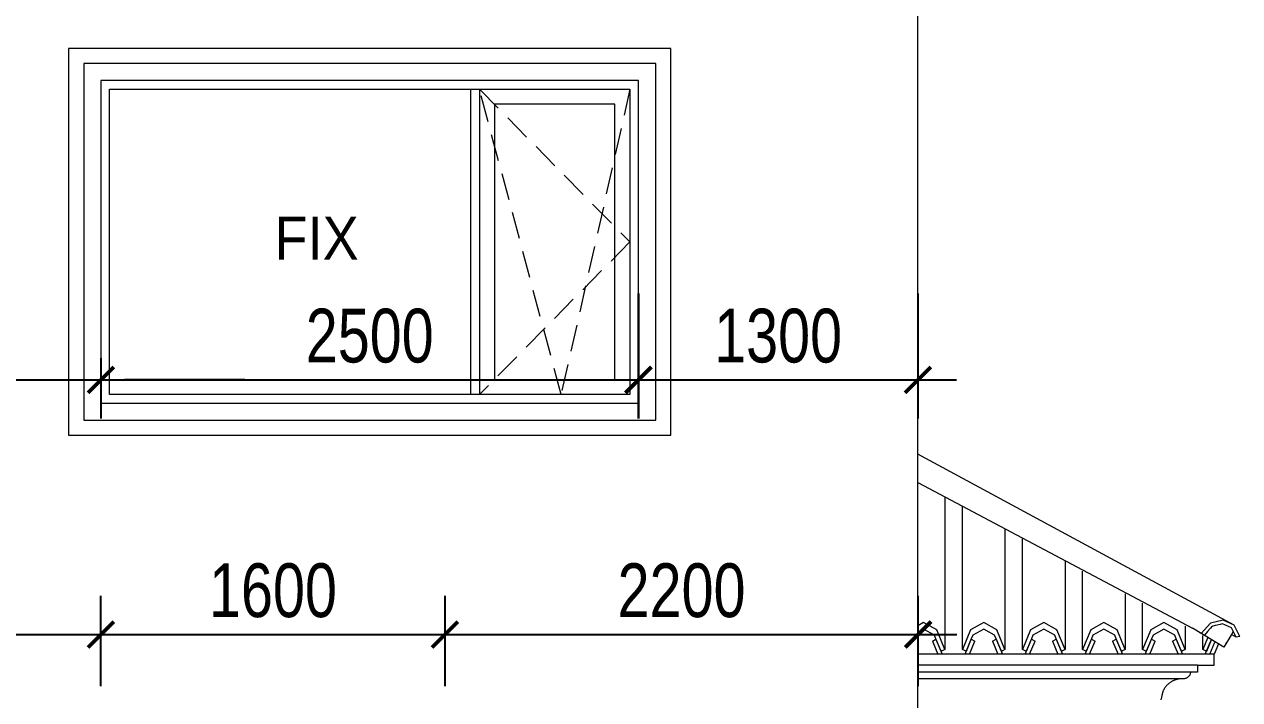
# Model space of a CAD drawing. Header units: millimetres. Extents: x -78046 to 260989, y -99288 to 158505.
# Drawn here: x 209718 to 215370, y 7387 to 10528 of the extents above; entities that cross this region are included whole.
import ezdxf
from ezdxf.xclip import XClip

# ---------------------------------------------------------------- set-up
doc = ezdxf.new("R2010")
doc.units = ezdxf.units.MM
doc.header["$LTSCALE"] = 100
doc.header["$XCLIPFRAME"] = 0
doc.header["$PDMODE"] = 98
doc.linetypes.add('HIDDEN', pattern=[0.375, 0.25, -0.125])
doc.layers.get('Defpoints').update_dxf_attribs({"lineweight": 13})
for name, color, linetype, lineweight in [('-DOOR', 137, 'Continuous', 9), ('-HATCH', 8, 'Continuous', 5), ('-HIDE', 3, 'HIDDEN', 13), ('-LINE1', 7, 'Continuous', 18), ('-TEXT', 7, 'Continuous', 15)]:
    doc.layers.add(name, color=color, linetype=linetype, lineweight=lineweight)
doc.styles.add('AVANH', font='VHAVAN_2.TTF', dxfattribs={"width": 0.8})
doc.styles.add('X-5M-DH-TUM1$0$AVANTH', font='arial.ttf', dxfattribs={"width": 0.9})
doc.dimstyles.new('C_100A3', dxfattribs={"dimscale": 100, "dimtxt": 2.5, "dimasz": 1.2, "dimexe": 1.8, "dimexo": 0, "dimgap": 0.75, "dimtad": 1, "dimdec": 0, "dimzin": 0, "dimdsep": 46, "dimtxsty": 'AVANH', "dimblk": 'ARCHTICK', "dimcen": 0, "dimdle": 1.8, "dimclrd": 256, "dimclre": 256, "dimclrt": 7, "dimadec": 0, "dimazin": 0, "dimtfac": 0.0001, "dimtdec": 0, "dimtix": 1, "dimtmove": 2, "dimatfit": 3, "dimldrblk": 'ARCHTICK', "dimfxl": 1.8, "dimtolj": 1, "dimtzin": 0, "dimarcsym": 0})

# ---------------------------------------------------------------- blocks, each defined once
blk = doc.blocks.new('_ARCHTICK')
at = {"const_width": 0.15}
blk.add_lwpolyline([(-0.5, -0.5), (0.5, 0.5)], dxfattribs=at)
blk = doc.blocks.new('*D128')
at = {"layer": 'Defpoints', "lineweight": -2, "transparency": 16777216}
for p, q in [((208374.3, 9275.6), (208374.3, 8694.1)), ((210074.5, 8975.6), (210074.5, 8694.1)), ((208194.3, 8874.1), (210254.5, 8874.1))]:
    blk.add_line(p, q, dxfattribs=at)
at = {"layer": 'Defpoints', "color": 0, "transparency": 16777216}
for p in [(208374.3, 9275.6), (210074.5, 8975.6), (210074.5, 8874.1)]:
    blk.add_point(p, dxfattribs=at)
at = {"layer": 'Defpoints', "lineweight": -2, "transparency": 16777216, "xscale": 120, "yscale": 120, "zscale": 120, "rotation": 180}
blk.add_blockref('_ARCHTICK', (208374.3, 8874.1), dxfattribs=at)
at = {"layer": 'Defpoints', "lineweight": -2, "transparency": 16777216, "xscale": 120, "yscale": 120, "zscale": 120}
blk.add_blockref('_ARCHTICK', (210074.5, 8874.1), dxfattribs=at)
at = {"layer": 'Defpoints', "color": 7, "transparency": 16777216, "insert": (209224.4, 9078.4), "char_height": 250, "attachment_point": 5, "style": 'AVANH'}
blk.add_mtext('\\A1;1700', dxfattribs=at)
blk = doc.blocks.new('*D129')
at = {"layer": 'Defpoints', "lineweight": -2, "transparency": 16777216}
for p, q in [((212574.7, 9275.6), (212574.7, 8694.1)), ((210074.5, 8975.6), (210074.5, 8694.1)), ((209894.5, 8874.1), (212754.7, 8874.1))]:
    blk.add_line(p, q, dxfattribs=at)
at = {"layer": 'Defpoints', "color": 0, "transparency": 16777216}
for p in [(212574.7, 9275.6), (210074.5, 8975.6), (212574.7, 8874.1)]:
    blk.add_point(p, dxfattribs=at)
at = {"layer": 'Defpoints', "lineweight": -2, "transparency": 16777216, "xscale": 120, "yscale": 120, "zscale": 120, "rotation": 180}
blk.add_blockref('_ARCHTICK', (210074.5, 8874.1), dxfattribs=at)
at = {"layer": 'Defpoints', "lineweight": -2, "transparency": 16777216, "xscale": 120, "yscale": 120, "zscale": 120}
blk.add_blockref('_ARCHTICK', (212574.7, 8874.1), dxfattribs=at)
at = {"layer": 'Defpoints', "color": 7, "transparency": 16777216, "insert": (211324.6, 9078.4), "char_height": 250, "attachment_point": 5, "style": 'AVANH'}
blk.add_mtext('\\A1;2500', dxfattribs=at)
blk = doc.blocks.new('*D130')
at = {"layer": 'Defpoints', "lineweight": -2, "transparency": 16777216}
for p, q in [((212573.7, 9275.6), (212573.7, 8694.1)), ((213873.8, 9275.6), (213873.8, 8694.1)), ((212393.7, 8874.1), (214053.8, 8874.1))]:
    blk.add_line(p, q, dxfattribs=at)
at = {"layer": 'Defpoints', "color": 0, "transparency": 16777216}
for p in [(212573.7, 9275.6), (213873.8, 9275.6), (213873.8, 8874.1)]:
    blk.add_point(p, dxfattribs=at)
at = {"layer": 'Defpoints', "lineweight": -2, "transparency": 16777216, "xscale": 120, "yscale": 120, "zscale": 120, "rotation": 180}
blk.add_blockref('_ARCHTICK', (212573.7, 8874.1), dxfattribs=at)
at = {"layer": 'Defpoints', "lineweight": -2, "transparency": 16777216, "xscale": 120, "yscale": 120, "zscale": 120}
blk.add_blockref('_ARCHTICK', (213873.8, 8874.1), dxfattribs=at)
at = {"layer": 'Defpoints', "color": 7, "transparency": 16777216, "insert": (213223.7, 9078.4), "char_height": 250, "attachment_point": 5, "style": 'AVANH'}
blk.add_mtext('\\A1;1300', dxfattribs=at)
blk = doc.blocks.new('*D166')
at = {"layer": 'Defpoints', "lineweight": -2, "transparency": 16777216}
for p, q in [((208374.3, 7449.5), (208374.3, 7869.9)), ((210074.5, 7449.5), (210074.5, 7869.9)), ((208194.3, 7689.9), (210254.5, 7689.9))]:
    blk.add_line(p, q, dxfattribs=at)
at = {"layer": 'Defpoints', "color": 0, "transparency": 16777216}
for p in [(210074.5, 7689.9), (208374.3, 7449.5), (210074.5, 7449.5)]:
    blk.add_point(p, dxfattribs=at)
at = {"layer": 'Defpoints', "lineweight": -2, "transparency": 16777216, "xscale": 120, "yscale": 120, "zscale": 120, "rotation": 180}
blk.add_blockref('_ARCHTICK', (208374.3, 7689.9), dxfattribs=at)
at = {"layer": 'Defpoints', "lineweight": -2, "transparency": 16777216, "xscale": 120, "yscale": 120, "zscale": 120}
blk.add_blockref('_ARCHTICK', (210074.5, 7689.9), dxfattribs=at)
at = {"layer": 'Defpoints', "color": 7, "transparency": 16777216, "insert": (209224.4, 7894.2), "char_height": 250, "attachment_point": 5, "style": 'AVANH'}
blk.add_mtext('\\A1;1700', dxfattribs=at)
blk = doc.blocks.new('*D167')
at = {"layer": 'Defpoints', "lineweight": -2, "transparency": 16777216}
for p, q in [((210074.5, 7449.5), (210074.5, 7869.9)), ((211674.7, 7449.5), (211674.7, 7869.9)), ((209894.5, 7689.9), (211854.7, 7689.9))]:
    blk.add_line(p, q, dxfattribs=at)
at = {"layer": 'Defpoints', "color": 0, "transparency": 16777216}
for p in [(211674.7, 7689.9), (210074.5, 7449.5), (211674.7, 7449.5)]:
    blk.add_point(p, dxfattribs=at)
at = {"layer": 'Defpoints', "lineweight": -2, "transparency": 16777216, "xscale": 120, "yscale": 120, "zscale": 120, "rotation": 180}
blk.add_blockref('_ARCHTICK', (210074.5, 7689.9), dxfattribs=at)
at = {"layer": 'Defpoints', "lineweight": -2, "transparency": 16777216, "xscale": 120, "yscale": 120, "zscale": 120}
blk.add_blockref('_ARCHTICK', (211674.7, 7689.9), dxfattribs=at)
at = {"layer": 'Defpoints', "color": 7, "transparency": 16777216, "insert": (210874.6, 7894.2), "char_height": 250, "attachment_point": 5, "style": 'AVANH'}
blk.add_mtext('\\A1;1600', dxfattribs=at)
blk = doc.blocks.new('*D168')
at = {"layer": 'Defpoints', "lineweight": -2, "transparency": 16777216}
for p, q in [((211674.7, 7449.5), (211674.7, 7869.9)), ((213874.7, 7449.5), (213874.7, 7869.9)), ((211494.7, 7689.9), (214054.7, 7689.9))]:
    blk.add_line(p, q, dxfattribs=at)
at = {"layer": 'Defpoints', "color": 0, "transparency": 16777216}
for p in [(213874.7, 7689.9), (211674.7, 7449.5), (213874.7, 7449.5)]:
    blk.add_point(p, dxfattribs=at)
at = {"layer": 'Defpoints', "lineweight": -2, "transparency": 16777216, "xscale": 120, "yscale": 120, "zscale": 120, "rotation": 180}
blk.add_blockref('_ARCHTICK', (211674.7, 7689.9), dxfattribs=at)
at = {"layer": 'Defpoints', "lineweight": -2, "transparency": 16777216, "xscale": 120, "yscale": 120, "zscale": 120}
blk.add_blockref('_ARCHTICK', (213874.7, 7689.9), dxfattribs=at)
at = {"layer": 'Defpoints', "color": 7, "transparency": 16777216, "insert": (212774.7, 7894.2), "char_height": 250, "attachment_point": 5, "style": 'AVANH'}
blk.add_mtext('\\A1;2200', dxfattribs=at)
blk = doc.blocks.new('erte')
for p, q in [((212114.9, -49738), (212114.9, -52249.4)), ((212313, -52249.4), (212313, -49738)), ((212394.3, -49738), (212394.3, -52249.4)), ((212592.4, -52249.4), (212592.4, -49738)), ((212673.7, -49738), (212673.7, -52249.4)), ((212871.8, -52249.4), (212871.8, -49738)), ((212953.1, -49738), (212953.1, -52249.4)), ((213151.2, -52249.4), (213151.2, -49738)), ((213232.5, -49738), (213232.5, -52249.4)), ((213430.6, -52249.4), (213430.6, -49738)), ((213511.9, -49738), (213511.9, -52249.4)), ((213710, -52249.4), (213710, -49738)), ((213791.3, -49738), (213791.3, -52249.4)), ((213989.4, -52249.4), (213989.4, -49738)), ((214070.7, -49738), (214070.7, -52249.4)), ((214268.8, -52249.4), (214268.8, -49738)), ((214350.1, -49738), (214350.1, -52249.4)), ((214548.2, -52249.4), (214548.2, -49738)), ((214629.5, -49738), (214629.5, -52249.4)), ((214827.6, -52249.4), (214827.6, -49738)), ((214908.9, -49738), (214908.9, -52249.4)), ((215107, -52249.4), (215107, -49738)), ((215188.3, -49738), (215188.3, -52249.4)), ((215386.4, -52249.4), (215386.4, -49738)), ((215467.7, -49738), (215467.7, -52249.4)), ((215665.8, -52249.4), (215665.8, -49738)), ((215747.1, -49738), (215747.1, -52249.4)), ((215945.2, -52249.4), (215945.2, -49738)), ((216026.5, -49738), (216026.5, -52249.4)), ((216224.6, -52249.4), (216224.6, -49738)), ((216305.9, -49738), (216305.9, -52249.4)), ((216504, -52249.4), (216504, -49738)), ((216585.3, -49738), (216585.3, -52249.4)), ((216783.4, -52249.4), (216783.4, -49738)), ((216864.7, -49738), (216864.7, -52249.4)), ((217062.8, -52249.4), (217062.8, -49738)), ((217144.1, -49738), (217144.1, -52249.4)), ((217342.2, -52249.4), (217342.2, -49738)), ((217423.5, -49738), (217423.5, -52249.4)), ((217621.6, -52249.4), (217621.6, -49738)), ((217702.9, -49738), (217702.9, -52249.4)), ((217901, -52249.4), (217901, -49738)), ((217982.3, -49738), (217982.3, -52249.4)), ((218180.4, -52249.4), (218180.4, -49738)), ((218261.7, -49738), (218261.7, -52249.4)), ((218459.8, -52249.4), (218459.8, -49738)), ((218541.1, -49738), (218541.1, -52249.4)), ((218739.2, -52249.4), (218739.2, -49738)), ((218820.5, -49738), (218820.5, -52249.4)), ((219018.6, -52249.4), (219018.6, -49738)), ((219099.9, -49738), (219099.9, -52249.4)), ((219298, -52249.4), (219298, -49738)), ((219379.3, -49738), (219379.3, -52249.4)), ((219577.4, -52249.4), (219577.4, -49738)), ((219658.7, -49738), (219658.7, -52249.4)), ((219856.8, -52249.4), (219856.8, -49738)), ((219938.1, -49738), (219938.1, -52249.4)), ((220136.2, -52249.4), (220136.2, -49738)), ((220217.5, -49738), (220217.5, -52249.4)), ((220415.6, -52249.4), (220415.6, -49738)), ((220496.9, -49738), (220496.9, -52249.4)), ((220695, -52249.4), (220695, -49738)), ((220776.3, -49738), (220776.3, -52249.4)), ((220974.4, -52249.4), (220974.4, -49738)), ((221055.7, -49738), (221055.7, -52249.4)), ((221253.8, -52249.4), (221253.8, -49738)), ((221335.1, -49738), (221335.1, -52249.4)), ((221533.2, -52249.4), (221533.2, -49738)), ((212114.9, -52249.4), (212152.7, -52159)), ((212152.7, -52159), (212167.5, -52150.7)), ((212163.2, -52184), (212213.9, -52155.3)), ((212226.6, -52131.6), (212167.5, -52150.7)), ((212213.9, -52155.3), (212264.7, -52184)), ((212226.6, -52131.6), (212275.1, -52159)), ((212275.1, -52159), (212313, -52249.4)), ((212394.3, -52249.4), (212432.1, -52159)), ((212432.1, -52159), (212446.9, -52150.7)), ((212442.6, -52184), (212493.3, -52155.3)), ((212493.3, -52155.3), (212544.1, -52184)), ((212506, -52131.6), (212554.5, -52159)), ((212554.5, -52159), (212592.4, -52249.4)), ((212673.7, -52249.4), (212711.5, -52159)), ((212711.5, -52159), (212772.7, -52124.5)), ((212722, -52184), (212772.7, -52155.3)), ((212772.7, -52124.5), (212833.9, -52159)), ((212772.7, -52155.3), (212823.5, -52184)), ((212833.9, -52159), (212871.8, -52249.4)), ((212953.1, -52249.4), (212990.9, -52159)), ((212990.9, -52159), (213052.1, -52124.5)), ((213001.4, -52184), (213052.1, -52155.3)), ((213052.1, -52124.5), (213113.3, -52159)), ((213052.1, -52155.3), (213102.9, -52184)), ((213113.3, -52159), (213151.2, -52249.4)), ((213232.5, -52249.4), (213270.3, -52159)), ((213270.3, -52159), (213331.5, -52124.5)), ((213280.8, -52184), (213331.5, -52155.3)), ((213331.5, -52124.5), (213392.7, -52159)), ((213331.5, -52155.3), (213382.3, -52184)), ((213392.7, -52159), (213430.6, -52249.4)), ((213511.9, -52249.4), (213549.7, -52159)), ((213549.7, -52159), (213610.9, -52124.5)), ((213560.2, -52184), (213610.9, -52155.3)), ((213610.9, -52124.5), (213672.1, -52159)), ((213610.9, -52155.3), (213661.7, -52184)), ((213672.1, -52159), (213710, -52249.4)), ((213791.3, -52249.4), (213829.1, -52159)), ((213829.1, -52159), (213890.3, -52124.5)), ((213839.6, -52184), (213890.3, -52155.3)), ((213890.3, -52124.5), (213951.5, -52159)), ((213890.3, -52155.3), (213941.1, -52184)), ((213951.5, -52159), (213989.4, -52249.4)), ((214070.7, -52249.4), (214108.5, -52159)), ((214108.5, -52159), (214169.7, -52124.5)), ((214119, -52184), (214169.7, -52155.3)), ((214169.7, -52124.5), (214230.9, -52159)), ((214169.7, -52155.3), (214220.5, -52184)), ((214230.9, -52159), (214268.8, -52249.4)), ((214350.1, -52249.4), (214387.9, -52159)), ((214387.9, -52159), (214449.1, -52124.5)), ((214398.4, -52184), (214449.1, -52155.3)), ((214449.1, -52124.5), (214510.3, -52159)), ((214449.1, -52155.3), (214499.9, -52184)), ((214510.3, -52159), (214548.2, -52249.4)), ((214629.5, -52249.4), (214667.3, -52159)), ((214667.3, -52159), (214728.5, -52124.5)), ((214677.8, -52184), (214728.5, -52155.3)), ((214728.5, -52124.5), (214789.7, -52159)), ((214728.5, -52155.3), (214779.3, -52184)), ((214789.7, -52159), (214827.6, -52249.4)), ((214908.9, -52249.4), (214946.7, -52159)), ((214946.7, -52159), (215007.9, -52124.5)), ((214957.2, -52184), (215007.9, -52155.3)), ((215007.9, -52124.5), (215069.1, -52159)), ((215007.9, -52155.3), (215058.7, -52184)), ((215069.1, -52159), (215107, -52249.4)), ((215188.3, -52249.4), (215226.1, -52159)), ((215226.1, -52159), (215287.3, -52124.5)), ((215236.6, -52184), (215287.3, -52155.3)), ((215287.3, -52124.5), (215348.5, -52159)), ((215287.3, -52155.3), (215338.1, -52184)), ((215348.5, -52159), (215386.4, -52249.4)), ((215467.7, -52249.4), (215505.5, -52159)), ((215505.5, -52159), (215566.7, -52124.5)), ((215516, -52184), (215566.7, -52155.3)), ((215566.7, -52124.5), (215627.9, -52159)), ((215566.7, -52155.3), (215617.5, -52184)), ((215627.9, -52159), (215665.8, -52249.4)), ((215747.1, -52249.4), (215784.9, -52159)), ((215784.9, -52159), (215846.1, -52124.5)), ((215795.4, -52184), (215846.1, -52155.3)), ((215846.1, -52124.5), (215907.3, -52159)), ((215846.1, -52155.3), (215896.9, -52184)), ((215907.3, -52159), (215945.2, -52249.4)), ((216026.5, -52249.4), (216064.3, -52159)), ((216064.3, -52159), (216125.5, -52124.5)), ((216074.8, -52184), (216125.5, -52155.3)), ((216125.5, -52124.5), (216186.7, -52159)), ((216125.5, -52155.3), (216176.3, -52184)), ((216186.7, -52159), (216224.6, -52249.4)), ((216305.9, -52249.4), (216343.7, -52159)), ((216343.7, -52159), (216404.9, -52124.5)), ((216354.2, -52184), (216404.9, -52155.3)), ((216404.9, -52124.5), (216466.1, -52159)), ((216404.9, -52155.3), (216455.7, -52184)), ((216466.1, -52159), (216504, -52249.4)), ((216585.3, -52249.4), (216623.1, -52159)), ((216623.1, -52159), (216684.3, -52124.5)), ((216633.6, -52184), (216684.3, -52155.3)), ((216684.3, -52124.5), (216745.5, -52159)), ((216684.3, -52155.3), (216735.1, -52184)), ((216745.5, -52159), (216783.4, -52249.4)), ((216864.7, -52249.4), (216902.5, -52159)), ((216902.5, -52159), (216963.7, -52124.5)), ((216913, -52184), (216963.7, -52155.3)), ((216963.7, -52124.5), (217024.9, -52159)), ((216963.7, -52155.3), (217014.5, -52184)), ((217024.9, -52159), (217062.8, -52249.4)), ((217144.1, -52249.4), (217181.9, -52159)), ((217181.9, -52159), (217243.1, -52124.5)), ((217192.4, -52184), (217243.1, -52155.3)), ((217243.1, -52124.5), (217304.3, -52159)), ((217243.1, -52155.3), (217293.9, -52184)), ((217304.3, -52159), (217342.2, -52249.4)), ((217423.5, -52249.4), (217461.3, -52159)), ((217461.3, -52159), (217522.5, -52124.5)), ((217471.8, -52184), (217522.5, -52155.3)), ((217522.5, -52124.5), (217583.7, -52159)), ((217522.5, -52155.3), (217573.3, -52184)), ((217583.7, -52159), (217621.6, -52249.4)), ((217702.9, -52249.4), (217740.7, -52159)), ((217740.7, -52159), (217801.9, -52124.5)), ((217751.2, -52184), (217801.9, -52155.3)), ((217801.9, -52124.5), (217863.1, -52159)), ((217801.9, -52155.3), (217852.7, -52184)), ((217863.1, -52159), (217901, -52249.4)), ((217982.3, -52249.4), (218020.1, -52159)), ((218020.1, -52159), (218081.3, -52124.5)), ((218030.6, -52184), (218081.3, -52155.3)), ((218081.3, -52124.5), (218142.5, -52159)), ((218081.3, -52155.3), (218132.1, -52184)), ((218142.5, -52159), (218180.4, -52249.4)), ((218261.7, -52249.4), (218299.5, -52159)), ((218299.5, -52159), (218360.7, -52124.5)), ((218310, -52184), (218360.7, -52155.3)), ((218360.7, -52124.5), (218421.9, -52159)), ((218360.7, -52155.3), (218411.5, -52184)), ((218421.9, -52159), (218459.8, -52249.4)), ((218541.1, -52249.4), (218578.9, -52159)), ((218578.9, -52159), (218640.1, -52124.5)), ((218589.4, -52184), (218640.1, -52155.3)), ((218640.1, -52124.5), (218701.3, -52159)), ((218640.1, -52155.3), (218690.9, -52184)), ((218701.3, -52159), (218739.2, -52249.4)), ((218820.5, -52249.4), (218858.3, -52159)), ((218858.3, -52159), (218919.5, -52124.5)), ((218868.8, -52184), (218919.5, -52155.3)), ((218919.5, -52124.5), (218980.7, -52159)), ((218919.5, -52155.3), (218970.3, -52184)), ((218980.7, -52159), (219018.6, -52249.4)), ((219099.9, -52249.4), (219137.7, -52159)), ((219137.7, -52159), (219198.9, -52124.5)), ((219148.2, -52184), (219198.9, -52155.3)), ((219198.9, -52124.5), (219260.1, -52159)), ((219198.9, -52155.3), (219249.7, -52184)), ((219260.1, -52159), (219298, -52249.4)), ((219379.3, -52249.4), (219417.1, -52159)), ((219417.1, -52159), (219478.3, -52124.5)), ((219427.6, -52184), (219478.3, -52155.3)), ((219478.3, -52124.5), (219539.5, -52159)), ((219478.3, -52155.3), (219529.1, -52184)), ((219539.5, -52159), (219577.4, -52249.4)), ((219658.7, -52249.4), (219696.5, -52159)), ((219696.5, -52159), (219757.7, -52124.5)), ((219707, -52184), (219757.7, -52155.3)), ((219757.7, -52124.5), (219818.9, -52159)), ((219757.7, -52155.3), (219808.5, -52184)), ((219818.9, -52159), (219856.8, -52249.4)), ((219938.1, -52249.4), (219975.9, -52159)), ((219975.9, -52159), (220037.1, -52124.5)), ((219986.4, -52184), (220037.1, -52155.3)), ((220037.1, -52124.5), (220098.3, -52159)), ((220037.1, -52155.3), (220087.9, -52184)), ((220098.3, -52159), (220136.2, -52249.4)), ((220217.5, -52249.4), (220255.3, -52159)), ((220255.3, -52159), (220316.5, -52124.5)), ((220265.8, -52184), (220316.5, -52155.3)), ((220316.5, -52124.5), (220377.7, -52159)), ((220316.5, -52155.3), (220367.3, -52184)), ((220377.7, -52159), (220415.6, -52249.4)), ((220496.9, -52249.4), (220534.7, -52159)), ((220534.7, -52159), (220595.9, -52124.5)), ((220545.2, -52184), (220595.9, -52155.3)), ((220595.9, -52124.5), (220657.1, -52159)), ((220595.9, -52155.3), (220646.7, -52184)), ((220657.1, -52159), (220695, -52249.4)), ((220776.3, -52249.4), (220814.1, -52159)), ((220814.1, -52159), (220875.3, -52124.5)), ((220824.6, -52184), (220875.3, -52155.3)), ((220875.3, -52124.5), (220936.5, -52159)), ((220875.3, -52155.3), (220926.1, -52184)), ((220936.5, -52159), (220974.4, -52249.4)), ((221055.7, -52249.4), (221093.5, -52159)), ((221093.5, -52159), (221154.7, -52124.5)), ((221104, -52184), (221154.7, -52155.3)), ((221154.7, -52124.5), (221215.9, -52159)), ((221154.7, -52155.3), (221205.5, -52184)), ((221215.9, -52159), (221253.8, -52249.4)), ((221335.1, -52249.4), (221372.9, -52159)), ((221372.9, -52159), (221434.1, -52124.5)), ((221383.4, -52184), (221434.1, -52155.3)), ((221434.1, -52124.5), (221495.3, -52159)), ((221434.1, -52155.3), (221484.9, -52184)), ((221495.3, -52159), (221533.2, -52249.4)), ((212156.4, -52201.7), (212127.1, -52271.6)), ((212131.8, -52258.9), (212156.4, -52200.2)), ((212173.3, -52211.2), (212148, -52271.6)), ((212156.4, -52200.2), (212163.2, -52184)), ((212156.4, -52201.7), (212156.4, -52200.2)), ((212173.3, -52211.2), (212156.4, -52201.7)), ((212271.5, -52201.7), (212254.6, -52211.2)), ((212279.9, -52271.6), (212254.6, -52211.2)), ((212264.7, -52184), (212271.5, -52200.2)), ((212271.5, -52200.2), (212271.5, -52201.7)), ((212271.5, -52200.2), (212296.1, -52258.9)), ((212300.8, -52271.6), (212271.5, -52201.7)), ((212435.8, -52201.7), (212406.5, -52271.6)), ((212411.2, -52258.9), (212435.8, -52200.2)), ((212452.7, -52211.2), (212427.4, -52271.6)), ((212435.8, -52200.2), (212442.6, -52184)), ((212435.8, -52201.7), (212435.8, -52200.2)), ((212452.7, -52211.2), (212435.8, -52201.7)), ((212550.9, -52201.7), (212534, -52211.2)), ((212559.3, -52271.6), (212534, -52211.2)), ((212544.1, -52184), (212550.9, -52200.2)), ((212550.9, -52200.2), (212550.9, -52201.7)), ((212550.9, -52200.2), (212575.5, -52258.9)), ((212580.2, -52271.6), (212550.9, -52201.7)), ((212715.2, -52201.7), (212685.9, -52271.6)), ((212690.6, -52258.9), (212715.2, -52200.2)), ((212732.1, -52211.2), (212706.8, -52271.6)), ((212715.2, -52200.2), (212722, -52184)), ((212715.2, -52201.7), (212715.2, -52200.2)), ((212732.1, -52211.2), (212715.2, -52201.7)), ((212830.3, -52201.7), (212813.4, -52211.2)), ((212838.7, -52271.6), (212813.4, -52211.2)), ((212823.5, -52184), (212830.3, -52200.2)), ((212830.3, -52200.2), (212830.3, -52201.7)), ((212830.3, -52200.2), (212854.9, -52258.9)), ((212859.6, -52271.6), (212830.3, -52201.7)), ((212994.6, -52201.7), (212965.3, -52271.6)), ((212970, -52258.9), (212994.6, -52200.2)), ((213011.5, -52211.2), (212986.2, -52271.6)), ((212994.6, -52200.2), (213001.4, -52184)), ((212994.6, -52201.7), (212994.6, -52200.2)), ((213011.5, -52211.2), (212994.6, -52201.7)), ((213109.7, -52201.7), (213092.8, -52211.2)), ((213118.1, -52271.6), (213092.8, -52211.2)), ((213102.9, -52184), (213109.7, -52200.2)), ((213109.7, -52200.2), (213109.7, -52201.7)), ((213109.7, -52200.2), (213134.3, -52258.9)), ((213139, -52271.6), (213109.7, -52201.7)), ((213274, -52201.7), (213244.7, -52271.6)), ((213249.4, -52258.9), (213274, -52200.2)), ((213290.9, -52211.2), (213265.6, -52271.6)), ((213274, -52200.2), (213280.8, -52184)), ((213274, -52201.7), (213274, -52200.2)), ((213290.9, -52211.2), (213274, -52201.7)), ((213389.1, -52201.7), (213372.2, -52211.2)), ((213397.5, -52271.6), (213372.2, -52211.2)), ((213382.3, -52184), (213389.1, -52200.2)), ((213389.1, -52200.2), (213389.1, -52201.7)), ((213389.1, -52200.2), (213413.7, -52258.9)), ((213418.4, -52271.6), (213389.1, -52201.7)), ((213553.4, -52201.7), (213524.1, -52271.6)), ((213528.8, -52258.9), (213553.4, -52200.2)), ((213570.3, -52211.2), (213545, -52271.6)), ((213553.4, -52200.2), (213560.2, -52184)), ((213553.4, -52201.7), (213553.4, -52200.2)), ((213570.3, -52211.2), (213553.4, -52201.7)), ((213668.5, -52201.7), (213651.6, -52211.2)), ((213676.9, -52271.6), (213651.6, -52211.2)), ((213661.7, -52184), (213668.5, -52200.2)), ((213668.5, -52200.2), (213668.5, -52201.7)), ((213668.5, -52200.2), (213693.1, -52258.9)), ((213697.8, -52271.6), (213668.5, -52201.7)), ((213832.8, -52201.7), (213803.5, -52271.6)), ((213808.2, -52258.9), (213832.8, -52200.2)), ((213849.7, -52211.2), (213824.4, -52271.6)), ((213832.8, -52200.2), (213839.6, -52184)), ((213832.8, -52201.7), (213832.8, -52200.2)), ((213849.7, -52211.2), (213832.8, -52201.7)), ((213947.9, -52201.7), (213931, -52211.2)), ((213956.3, -52271.6), (213931, -52211.2)), ((213941.1, -52184), (213947.9, -52200.2)), ((213947.9, -52200.2), (213947.9, -52201.7)), ((213947.9, -52200.2), (213972.5, -52258.9)), ((213977.2, -52271.6), (213947.9, -52201.7)), ((214112.2, -52201.7), (214082.9, -52271.6)), ((214087.6, -52258.9), (214112.2, -52200.2)), ((214129.1, -52211.2), (214103.8, -52271.6)), ((214112.2, -52200.2), (214119, -52184)), ((214112.2, -52201.7), (214112.2, -52200.2)), ((214129.1, -52211.2), (214112.2, -52201.7)), ((214227.3, -52201.7), (214210.4, -52211.2)), ((214235.7, -52271.6), (214210.4, -52211.2)), ((214220.5, -52184), (214227.3, -52200.2)), ((214227.3, -52200.2), (214227.3, -52201.7)), ((214227.3, -52200.2), (214251.9, -52258.9)), ((214256.6, -52271.6), (214227.3, -52201.7)), ((214391.6, -52201.7), (214362.3, -52271.6)), ((214367, -52258.9), (214391.6, -52200.2)), ((214408.5, -52211.2), (214383.2, -52271.6)), ((214391.6, -52200.2), (214398.4, -52184)), ((214391.6, -52201.7), (214391.6, -52200.2)), ((214408.5, -52211.2), (214391.6, -52201.7)), ((214506.7, -52201.7), (214489.8, -52211.2)), ((214515.1, -52271.6), (214489.8, -52211.2)), ((214499.9, -52184), (214506.7, -52200.2)), ((214506.7, -52200.2), (214506.7, -52201.7)), ((214506.7, -52200.2), (214531.3, -52258.9)), ((214536, -52271.6), (214506.7, -52201.7)), ((214671, -52201.7), (214641.7, -52271.6)), ((214646.4, -52258.9), (214671, -52200.2)), ((214687.9, -52211.2), (214662.6, -52271.6)), ((214671, -52200.2), (214677.8, -52184)), ((214671, -52201.7), (214671, -52200.2)), ((214687.9, -52211.2), (214671, -52201.7)), ((214786.1, -52201.7), (214769.2, -52211.2)), ((214794.5, -52271.6), (214769.2, -52211.2)), ((214779.3, -52184), (214786.1, -52200.2)), ((214786.1, -52200.2), (214786.1, -52201.7)), ((214786.1, -52200.2), (214810.7, -52258.9)), ((214815.4, -52271.6), (214786.1, -52201.7)), ((214950.4, -52201.7), (214921.1, -52271.6)), ((214925.8, -52258.9), (214950.4, -52200.2)), ((214967.3, -52211.2), (214942, -52271.6)), ((214950.4, -52200.2), (214957.2, -52184)), ((214950.4, -52201.7), (214950.4, -52200.2)), ((214967.3, -52211.2), (214950.4, -52201.7)), ((215065.5, -52201.7), (215048.6, -52211.2)), ((215073.9, -52271.6), (215048.6, -52211.2)), ((215058.7, -52184), (215065.5, -52200.2)), ((215065.5, -52200.2), (215065.5, -52201.7)), ((215065.5, -52200.2), (215090.1, -52258.9)), ((215094.8, -52271.6), (215065.5, -52201.7)), ((215229.8, -52201.7), (215200.5, -52271.6)), ((215205.2, -52258.9), (215229.8, -52200.2)), ((215246.7, -52211.2), (215221.4, -52271.6)), ((215229.8, -52200.2), (215236.6, -52184)), ((215229.8, -52201.7), (215229.8, -52200.2)), ((215246.7, -52211.2), (215229.8, -52201.7)), ((215344.9, -52201.7), (215328, -52211.2)), ((215353.3, -52271.6), (215328, -52211.2)), ((215338.1, -52184), (215344.9, -52200.2)), ((215344.9, -52200.2), (215344.9, -52201.7)), ((215344.9, -52200.2), (215369.5, -52258.9)), ((215374.2, -52271.6), (215344.9, -52201.7)), ((215509.2, -52201.7), (215479.9, -52271.6)), ((215484.6, -52258.9), (215509.2, -52200.2)), ((215526.1, -52211.2), (215500.8, -52271.6)), ((215509.2, -52200.2), (215516, -52184)), ((215509.2, -52201.7), (215509.2, -52200.2)), ((215526.1, -52211.2), (215509.2, -52201.7)), ((215624.3, -52201.7), (215607.4, -52211.2)), ((215632.7, -52271.6), (215607.4, -52211.2)), ((215617.5, -52184), (215624.3, -52200.2)), ((215624.3, -52200.2), (215624.3, -52201.7)), ((215624.3, -52200.2), (215648.9, -52258.9)), ((215653.6, -52271.6), (215624.3, -52201.7)), ((215788.6, -52201.7), (215759.3, -52271.6)), ((215764, -52258.9), (215788.6, -52200.2)), ((215805.5, -52211.2), (215780.2, -52271.6)), ((215788.6, -52200.2), (215795.4, -52184)), ((215788.6, -52201.7), (215788.6, -52200.2)), ((215805.5, -52211.2), (215788.6, -52201.7)), ((215903.7, -52201.7), (215886.8, -52211.2)), ((215912.1, -52271.6), (215886.8, -52211.2)), ((215896.9, -52184), (215903.7, -52200.2)), ((215903.7, -52200.2), (215903.7, -52201.7)), ((215903.7, -52200.2), (215928.3, -52258.9)), ((215933, -52271.6), (215903.7, -52201.7)), ((216068, -52201.7), (216038.7, -52271.6)), ((216043.4, -52258.9), (216068, -52200.2)), ((216084.9, -52211.2), (216059.6, -52271.6)), ((216068, -52200.2), (216074.8, -52184)), ((216068, -52201.7), (216068, -52200.2)), ((216084.9, -52211.2), (216068, -52201.7)), ((216183.1, -52201.7), (216166.2, -52211.2)), ((216191.5, -52271.6), (216166.2, -52211.2)), ((216176.3, -52184), (216183.1, -52200.2)), ((216183.1, -52200.2), (216183.1, -52201.7)), ((216183.1, -52200.2), (216207.7, -52258.9)), ((216212.4, -52271.6), (216183.1, -52201.7)), ((216347.4, -52201.7), (216318.1, -52271.6)), ((216322.8, -52258.9), (216347.4, -52200.2)), ((216364.3, -52211.2), (216339, -52271.6)), ((216347.4, -52200.2), (216354.2, -52184)), ((216347.4, -52201.7), (216347.4, -52200.2)), ((216364.3, -52211.2), (216347.4, -52201.7)), ((216462.5, -52201.7), (216445.6, -52211.2)), ((216470.9, -52271.6), (216445.6, -52211.2)), ((216455.7, -52184), (216462.5, -52200.2)), ((216462.5, -52200.2), (216462.5, -52201.7)), ((216462.5, -52200.2), (216487.1, -52258.9)), ((216491.8, -52271.6), (216462.5, -52201.7)), ((216626.8, -52201.7), (216597.5, -52271.6)), ((216602.2, -52258.9), (216626.8, -52200.2)), ((216643.7, -52211.2), (216618.4, -52271.6)), ((216626.8, -52200.2), (216633.6, -52184)), ((216626.8, -52201.7), (216626.8, -52200.2)), ((216643.7, -52211.2), (216626.8, -52201.7)), ((216741.9, -52201.7), (216725, -52211.2)), ((216750.3, -52271.6), (216725, -52211.2)), ((216735.1, -52184), (216741.9, -52200.2)), ((216741.9, -52200.2), (216741.9, -52201.7)), ((216741.9, -52200.2), (216766.5, -52258.9)), ((216771.2, -52271.6), (216741.9, -52201.7)), ((216906.2, -52201.7), (216876.9, -52271.6)), ((216881.6, -52258.9), (216906.2, -52200.2)), ((216923.1, -52211.2), (216897.8, -52271.6)), ((216906.2, -52200.2), (216913, -52184)), ((216906.2, -52201.7), (216906.2, -52200.2)), ((216923.1, -52211.2), (216906.2, -52201.7)), ((217021.3, -52201.7), (217004.4, -52211.2)), ((217029.7, -52271.6), (217004.4, -52211.2)), ((217014.5, -52184), (217021.3, -52200.2)), ((217021.3, -52200.2), (217021.3, -52201.7)), ((217021.3, -52200.2), (217045.9, -52258.9)), ((217050.6, -52271.6), (217021.3, -52201.7)), ((217185.6, -52201.7), (217156.3, -52271.6)), ((217161, -52258.9), (217185.6, -52200.2)), ((217202.5, -52211.2), (217177.2, -52271.6)), ((217185.6, -52200.2), (217192.4, -52184)), ((217185.6, -52201.7), (217185.6, -52200.2)), ((217202.5, -52211.2), (217185.6, -52201.7)), ((217300.7, -52201.7), (217283.8, -52211.2)), ((217309.1, -52271.6), (217283.8, -52211.2)), ((217293.9, -52184), (217300.7, -52200.2)), ((217300.7, -52200.2), (217300.7, -52201.7)), ((217300.7, -52200.2), (217325.3, -52258.9)), ((217330, -52271.6), (217300.7, -52201.7)), ((217465, -52201.7), (217435.7, -52271.6)), ((217440.4, -52258.9), (217465, -52200.2)), ((217481.9, -52211.2), (217456.6, -52271.6)), ((217465, -52200.2), (217471.8, -52184)), ((217465, -52201.7), (217465, -52200.2)), ((217481.9, -52211.2), (217465, -52201.7)), ((217580.1, -52201.7), (217563.2, -52211.2)), ((217588.5, -52271.6), (217563.2, -52211.2)), ((217573.3, -52184), (217580.1, -52200.2)), ((217580.1, -52200.2), (217580.1, -52201.7)), ((217580.1, -52200.2), (217604.7, -52258.9)), ((217609.4, -52271.6), (217580.1, -52201.7)), ((217744.4, -52201.7), (217715.1, -52271.6)), ((217719.8, -52258.9), (217744.4, -52200.2)), ((217761.3, -52211.2), (217736, -52271.6)), ((217744.4, -52200.2), (217751.2, -52184)), ((217744.4, -52201.7), (217744.4, -52200.2)), ((217761.3, -52211.2), (217744.4, -52201.7)), ((217859.5, -52201.7), (217842.6, -52211.2)), ((217867.9, -52271.6), (217842.6, -52211.2)), ((217852.7, -52184), (217859.5, -52200.2)), ((217859.5, -52200.2), (217859.5, -52201.7)), ((217859.5, -52200.2), (217884.1, -52258.9)), ((217888.8, -52271.6), (217859.5, -52201.7)), ((218023.8, -52201.7), (217994.5, -52271.6)), ((217999.2, -52258.9), (218023.8, -52200.2)), ((218040.7, -52211.2), (218015.4, -52271.6)), ((218023.8, -52200.2), (218030.6, -52184)), ((218023.8, -52201.7), (218023.8, -52200.2)), ((218040.7, -52211.2), (218023.8, -52201.7)), ((218138.9, -52201.7), (218122, -52211.2)), ((218147.3, -52271.6), (218122, -52211.2)), ((218132.1, -52184), (218138.9, -52200.2)), ((218138.9, -52200.2), (218138.9, -52201.7)), ((218138.9, -52200.2), (218163.5, -52258.9)), ((218168.2, -52271.6), (218138.9, -52201.7)), ((218303.2, -52201.7), (218273.9, -52271.6)), ((218278.6, -52258.9), (218303.2, -52200.2)), ((218320.1, -52211.2), (218294.8, -52271.6)), ((218303.2, -52200.2), (218310, -52184)), ((218303.2, -52201.7), (218303.2, -52200.2)), ((218320.1, -52211.2), (218303.2, -52201.7)), ((218418.3, -52201.7), (218401.4, -52211.2)), ((218426.7, -52271.6), (218401.4, -52211.2)), ((218411.5, -52184), (218418.3, -52200.2)), ((218418.3, -52200.2), (218418.3, -52201.7)), ((218418.3, -52200.2), (218442.9, -52258.9)), ((218447.6, -52271.6), (218418.3, -52201.7)), ((218582.6, -52201.7), (218553.3, -52271.6)), ((218558, -52258.9), (218582.6, -52200.2)), ((218599.5, -52211.2), (218574.2, -52271.6)), ((218582.6, -52200.2), (218589.4, -52184)), ((218582.6, -52201.7), (218582.6, -52200.2)), ((218599.5, -52211.2), (218582.6, -52201.7)), ((218697.7, -52201.7), (218680.8, -52211.2)), ((218706.1, -52271.6), (218680.8, -52211.2)), ((218690.9, -52184), (218697.7, -52200.2)), ((218697.7, -52200.2), (218697.7, -52201.7)), ((218697.7, -52200.2), (218722.3, -52258.9)), ((218727, -52271.6), (218697.7, -52201.7)), ((218862, -52201.7), (218832.7, -52271.6)), ((218837.4, -52258.9), (218862, -52200.2)), ((218878.9, -52211.2), (218853.6, -52271.6)), ((218862, -52200.2), (218868.8, -52184)), ((218862, -52201.7), (218862, -52200.2)), ((218878.9, -52211.2), (218862, -52201.7)), ((218977.1, -52201.7), (218960.2, -52211.2)), ((218985.5, -52271.6), (218960.2, -52211.2)), ((218970.3, -52184), (218977.1, -52200.2)), ((218977.1, -52200.2), (218977.1, -52201.7)), ((218977.1, -52200.2), (219001.7, -52258.9)), ((219006.4, -52271.6), (218977.1, -52201.7)), ((219141.4, -52201.7), (219112.1, -52271.6)), ((219116.8, -52258.9), (219141.4, -52200.2)), ((219158.3, -52211.2), (219133, -52271.6)), ((219141.4, -52200.2), (219148.2, -52184)), ((219141.4, -52201.7), (219141.4, -52200.2)), ((219158.3, -52211.2), (219141.4, -52201.7)), ((219256.5, -52201.7), (219239.6, -52211.2)), ((219264.9, -52271.6), (219239.6, -52211.2)), ((219249.7, -52184), (219256.5, -52200.2)), ((219256.5, -52200.2), (219256.5, -52201.7)), ((219256.5, -52200.2), (219281.1, -52258.9)), ((219285.8, -52271.6), (219256.5, -52201.7)), ((219420.8, -52201.7), (219391.5, -52271.6)), ((219396.2, -52258.9), (219420.8, -52200.2)), ((219437.7, -52211.2), (219412.4, -52271.6)), ((219420.8, -52200.2), (219427.6, -52184)), ((219420.8, -52201.7), (219420.8, -52200.2)), ((219437.7, -52211.2), (219420.8, -52201.7)), ((219535.9, -52201.7), (219519, -52211.2)), ((219544.3, -52271.6), (219519, -52211.2)), ((219529.1, -52184), (219535.9, -52200.2)), ((219535.9, -52200.2), (219535.9, -52201.7)), ((219535.9, -52200.2), (219560.5, -52258.9)), ((219565.2, -52271.6), (219535.9, -52201.7)), ((219700.2, -52201.7), (219670.9, -52271.6)), ((219675.6, -52258.9), (219700.2, -52200.2)), ((219717.1, -52211.2), (219691.8, -52271.6)), ((219700.2, -52200.2), (219707, -52184)), ((219700.2, -52201.7), (219700.2, -52200.2)), ((219717.1, -52211.2), (219700.2, -52201.7)), ((219815.3, -52201.7), (219798.4, -52211.2)), ((219823.7, -52271.6), (219798.4, -52211.2)), ((219808.5, -52184), (219815.3, -52200.2)), ((219815.3, -52200.2), (219815.3, -52201.7)), ((219815.3, -52200.2), (219839.9, -52258.9)), ((219844.6, -52271.6), (219815.3, -52201.7)), ((219979.6, -52201.7), (219950.3, -52271.6)), ((219955, -52258.9), (219979.6, -52200.2)), ((219996.5, -52211.2), (219971.2, -52271.6)), ((219979.6, -52200.2), (219986.4, -52184)), ((219979.6, -52201.7), (219979.6, -52200.2)), ((219996.5, -52211.2), (219979.6, -52201.7)), ((220094.7, -52201.7), (220077.8, -52211.2)), ((220103.1, -52271.6), (220077.8, -52211.2)), ((220087.9, -52184), (220094.7, -52200.2)), ((220094.7, -52200.2), (220094.7, -52201.7)), ((220094.7, -52200.2), (220119.3, -52258.9)), ((220124, -52271.6), (220094.7, -52201.7)), ((220259, -52201.7), (220229.7, -52271.6)), ((220234.4, -52258.9), (220259, -52200.2)), ((220275.9, -52211.2), (220250.6, -52271.6)), ((220259, -52200.2), (220265.8, -52184)), ((220259, -52201.7), (220259, -52200.2)), ((220275.9, -52211.2), (220259, -52201.7)), ((220374.1, -52201.7), (220357.2, -52211.2)), ((220382.5, -52271.6), (220357.2, -52211.2)), ((220367.3, -52184), (220374.1, -52200.2)), ((220374.1, -52200.2), (220374.1, -52201.7)), ((220374.1, -52200.2), (220398.7, -52258.9)), ((220403.4, -52271.6), (220374.1, -52201.7)), ((220538.4, -52201.7), (220509.1, -52271.6)), ((220513.8, -52258.9), (220538.4, -52200.2)), ((220555.3, -52211.2), (220530, -52271.6)), ((220538.4, -52200.2), (220545.2, -52184)), ((220538.4, -52201.7), (220538.4, -52200.2)), ((220555.3, -52211.2), (220538.4, -52201.7)), ((220653.5, -52201.7), (220636.6, -52211.2)), ((220661.9, -52271.6), (220636.6, -52211.2)), ((220646.7, -52184), (220653.5, -52200.2)), ((220653.5, -52200.2), (220653.5, -52201.7)), ((220653.5, -52200.2), (220678.1, -52258.9)), ((220682.8, -52271.6), (220653.5, -52201.7)), ((220817.8, -52201.7), (220788.5, -52271.6)), ((220793.2, -52258.9), (220817.8, -52200.2)), ((220834.7, -52211.2), (220809.4, -52271.6)), ((220817.8, -52200.2), (220824.6, -52184)), ((220817.8, -52201.7), (220817.8, -52200.2)), ((220834.7, -52211.2), (220817.8, -52201.7)), ((220932.9, -52201.7), (220916, -52211.2)), ((220941.3, -52271.6), (220916, -52211.2)), ((220926.1, -52184), (220932.9, -52200.2)), ((220932.9, -52200.2), (220932.9, -52201.7)), ((220932.9, -52200.2), (220957.5, -52258.9)), ((220962.2, -52271.6), (220932.9, -52201.7)), ((221097.2, -52201.7), (221067.9, -52271.6)), ((221072.6, -52258.9), (221097.2, -52200.2)), ((221114.1, -52211.2), (221088.8, -52271.6)), ((221097.2, -52200.2), (221104, -52184)), ((221097.2, -52201.7), (221097.2, -52200.2)), ((221114.1, -52211.2), (221097.2, -52201.7)), ((221212.3, -52201.7), (221195.4, -52211.2)), ((221220.7, -52271.6), (221195.4, -52211.2)), ((221205.5, -52184), (221212.3, -52200.2)), ((221212.3, -52200.2), (221212.3, -52201.7)), ((221212.3, -52200.2), (221236.9, -52258.9)), ((221241.6, -52271.6), (221212.3, -52201.7)), ((221376.6, -52201.7), (221347.3, -52271.6)), ((221352, -52258.9), (221376.6, -52200.2)), ((221393.5, -52211.2), (221368.2, -52271.6)), ((221376.6, -52200.2), (221383.4, -52184)), ((221376.6, -52201.7), (221376.6, -52200.2)), ((221393.5, -52211.2), (221376.6, -52201.7)), ((221491.7, -52201.7), (221474.8, -52211.2)), ((221500.1, -52271.6), (221474.8, -52211.2)), ((221484.9, -52184), (221491.7, -52200.2)), ((221491.7, -52200.2), (221491.7, -52201.7)), ((221491.7, -52200.2), (221516.3, -52258.9)), ((221521, -52271.6), (221491.7, -52201.7)), ((212114.9, -52249.4), (212127.1, -52256.3)), ((212127.1, -52256.3), (212131.8, -52258.9)), ((212296.1, -52258.9), (212300.7, -52256.3)), ((212300.7, -52256.3), (212313, -52249.4)), ((212394.3, -52249.4), (212406.5, -52256.3)), ((212406.5, -52256.3), (212411.2, -52258.9)), ((212575.5, -52258.9), (212580.1, -52256.3)), ((212580.1, -52256.3), (212592.4, -52249.4)), ((212673.7, -52249.4), (212685.9, -52256.3)), ((212685.9, -52256.3), (212690.6, -52258.9)), ((212854.9, -52258.9), (212859.5, -52256.3)), ((212859.5, -52256.3), (212871.8, -52249.4)), ((212953.1, -52249.4), (212965.3, -52256.3)), ((212965.3, -52256.3), (212970, -52258.9)), ((213134.3, -52258.9), (213138.9, -52256.3)), ((213138.9, -52256.3), (213151.2, -52249.4)), ((213232.5, -52249.4), (213244.7, -52256.3)), ((213244.7, -52256.3), (213249.4, -52258.9)), ((213413.7, -52258.9), (213418.3, -52256.3)), ((213418.3, -52256.3), (213430.6, -52249.4)), ((213511.9, -52249.4), (213524.1, -52256.3)), ((213524.1, -52256.3), (213528.8, -52258.9)), ((213693.1, -52258.9), (213697.7, -52256.3)), ((213697.7, -52256.3), (213710, -52249.4)), ((213791.3, -52249.4), (213803.5, -52256.3)), ((213803.5, -52256.3), (213808.2, -52258.9)), ((213972.5, -52258.9), (213977.1, -52256.3)), ((213977.1, -52256.3), (213989.4, -52249.4)), ((214070.7, -52249.4), (214082.9, -52256.3)), ((214082.9, -52256.3), (214087.6, -52258.9)), ((214251.9, -52258.9), (214256.5, -52256.3)), ((214256.5, -52256.3), (214268.8, -52249.4)), ((214350.1, -52249.4), (214362.3, -52256.3)), ((214362.3, -52256.3), (214367, -52258.9)), ((214531.3, -52258.9), (214535.9, -52256.3)), ((214535.9, -52256.3), (214548.2, -52249.4)), ((214629.5, -52249.4), (214641.7, -52256.3)), ((214641.7, -52256.3), (214646.4, -52258.9)), ((214810.7, -52258.9), (214815.3, -52256.3)), ((214815.3, -52256.3), (214827.6, -52249.4)), ((214908.9, -52249.4), (214921.1, -52256.3)), ((214921.1, -52256.3), (214925.8, -52258.9)), ((215090.1, -52258.9), (215094.7, -52256.3)), ((215094.7, -52256.3), (215107, -52249.4)), ((215188.3, -52249.4), (215200.5, -52256.3)), ((215200.5, -52256.3), (215205.2, -52258.9)), ((215369.5, -52258.9), (215374.1, -52256.3)), ((215374.1, -52256.3), (215386.4, -52249.4)), ((215467.7, -52249.4), (215479.9, -52256.3)), ((215479.9, -52256.3), (215484.6, -52258.9)), ((215648.9, -52258.9), (215653.5, -52256.3)), ((215653.5, -52256.3), (215665.8, -52249.4)), ((215747.1, -52249.4), (215759.3, -52256.3)), ((215759.3, -52256.3), (215764, -52258.9)), ((215928.3, -52258.9), (215932.9, -52256.3)), ((215932.9, -52256.3), (215945.2, -52249.4)), ((216026.5, -52249.4), (216038.7, -52256.3)), ((216038.7, -52256.3), (216043.4, -52258.9)), ((216207.7, -52258.9), (216212.3, -52256.3)), ((216212.3, -52256.3), (216224.6, -52249.4)), ((216305.9, -52249.4), (216318.1, -52256.3)), ((216318.1, -52256.3), (216322.8, -52258.9)), ((216487.1, -52258.9), (216491.7, -52256.3)), ((216491.7, -52256.3), (216504, -52249.4)), ((216585.3, -52249.4), (216597.5, -52256.3)), ((216597.5, -52256.3), (216602.2, -52258.9)), ((216766.5, -52258.9), (216771.1, -52256.3)), ((216771.1, -52256.3), (216783.4, -52249.4)), ((216864.7, -52249.4), (216876.9, -52256.3)), ((216876.9, -52256.3), (216881.6, -52258.9)), ((217045.9, -52258.9), (217050.5, -52256.3)), ((217050.5, -52256.3), (217062.8, -52249.4)), ((217144.1, -52249.4), (217156.3, -52256.3)), ((217156.3, -52256.3), (217161, -52258.9)), ((217325.3, -52258.9), (217329.9, -52256.3)), ((217329.9, -52256.3), (217342.2, -52249.4)), ((217423.5, -52249.4), (217435.7, -52256.3)), ((217435.7, -52256.3), (217440.4, -52258.9)), ((217604.7, -52258.9), (217609.3, -52256.3)), ((217609.3, -52256.3), (217621.6, -52249.4)), ((217702.9, -52249.4), (217715.1, -52256.3)), ((217715.1, -52256.3), (217719.8, -52258.9)), ((217884.1, -52258.9), (217888.7, -52256.3)), ((217888.7, -52256.3), (217901, -52249.4)), ((217982.3, -52249.4), (217994.5, -52256.3)), ((217994.5, -52256.3), (217999.2, -52258.9)), ((218163.5, -52258.9), (218168.1, -52256.3)), ((218168.1, -52256.3), (218180.4, -52249.4)), ((218261.7, -52249.4), (218273.9, -52256.3)), ((218273.9, -52256.3), (218278.6, -52258.9)), ((218442.9, -52258.9), (218447.5, -52256.3)), ((218447.5, -52256.3), (218459.8, -52249.4)), ((218541.1, -52249.4), (218553.3, -52256.3)), ((218553.3, -52256.3), (218558, -52258.9)), ((218722.3, -52258.9), (218726.9, -52256.3)), ((218726.9, -52256.3), (218739.2, -52249.4)), ((218820.5, -52249.4), (218832.7, -52256.3)), ((218832.7, -52256.3), (218837.4, -52258.9)), ((219001.7, -52258.9), (219006.3, -52256.3)), ((219006.3, -52256.3), (219018.6, -52249.4)), ((219099.9, -52249.4), (219112.1, -52256.3)), ((219112.1, -52256.3), (219116.8, -52258.9)), ((219281.1, -52258.9), (219285.7, -52256.3)), ((219285.7, -52256.3), (219298, -52249.4)), ((219379.3, -52249.4), (219391.5, -52256.3)), ((219391.5, -52256.3), (219396.2, -52258.9)), ((219560.5, -52258.9), (219565.1, -52256.3)), ((219565.1, -52256.3), (219577.4, -52249.4)), ((219658.7, -52249.4), (219670.9, -52256.3)), ((219670.9, -52256.3), (219675.6, -52258.9)), ((219839.9, -52258.9), (219844.5, -52256.3)), ((219844.5, -52256.3), (219856.8, -52249.4)), ((219938.1, -52249.4), (219950.3, -52256.3)), ((219950.3, -52256.3), (219955, -52258.9)), ((220119.3, -52258.9), (220123.9, -52256.3)), ((220123.9, -52256.3), (220136.2, -52249.4)), ((220217.5, -52249.4), (220229.7, -52256.3)), ((220229.7, -52256.3), (220234.4, -52258.9)), ((220398.7, -52258.9), (220403.3, -52256.3)), ((220403.3, -52256.3), (220415.6, -52249.4)), ((220496.9, -52249.4), (220509.1, -52256.3)), ((220509.1, -52256.3), (220513.8, -52258.9)), ((220678.1, -52258.9), (220682.7, -52256.3)), ((220682.7, -52256.3), (220695, -52249.4)), ((220776.3, -52249.4), (220788.5, -52256.3)), ((220788.5, -52256.3), (220793.2, -52258.9)), ((220957.5, -52258.9), (220962.1, -52256.3)), ((220962.1, -52256.3), (220974.4, -52249.4)), ((221055.7, -52249.4), (221067.9, -52256.3)), ((221067.9, -52256.3), (221072.6, -52258.9)), ((221236.9, -52258.9), (221241.5, -52256.3)), ((221241.5, -52256.3), (221253.8, -52249.4)), ((221335.1, -52249.4), (221347.3, -52256.3)), ((221347.3, -52256.3), (221352, -52258.9)), ((221516.3, -52258.9), (221520.9, -52256.3)), ((221520.9, -52256.3), (221533.2, -52249.4))]:
    blk.add_line(p, q)

msp = doc.modelspace()

# ---------------------------------------------------------------- linework, layer by layer
at = {"layer": '-DOOR', "lineweight": 9}
for p, q in [((211794.6, 8806.6), (211794.6, 10226)), ((211834.6, 10226), (211834.6, 8806.6)), ((211904.6, 10156), (211904.6, 8876.6)), ((212464.7, 10156), (211904.6, 10156)), ((212464.7, 8876.6), (212464.7, 10156)), ((210744.6, 8876.6), (210184.5, 8876.6)), ((210814.6, 8806.6), (210114.5, 8806.6)), ((210814.6, 8806.6), (210814.6, 8806)), ((210814.6, 8806.6), (210814.6, 8806))]:
    msp.add_line(p, q, dxfattribs=at)
msp.add_lwpolyline([(210114.5, 10226), (212534.7, 10226), (212534.7, 8806.6), (210114.5, 8806.6)], close=True, dxfattribs=at)
at = {"layer": '-HATCH'}
for p, q in [((213873.8, 8396.7), (215150.6, 7719.1)), ((215295.9, 7631), (215150.6, 7719.1)), ((215191.7, 7694.2), (215184.5, 7698.5)), ((215331.7, 7690.6), (215295.9, 7631)), ((215307.7, 7650.6), (215307.3, 7650.8)), ((215174.3, 7546.9), (213873.8, 7546.9)), ((215141.1, 7515.4), (213873.8, 7515.4)), ((214875.1, 7483.9), (213873.8, 7483.9)), ((215091.2, 7483.9), (214875.1, 7483.9))]:
    msp.add_line(p, q, dxfattribs=at)
msp.add_lwpolyline([(212654.7, 10346), (209994.5, 10346), (209994.5, 8686.6), (212654.7, 8686.6)], close=True, dxfattribs=at)
at = {"layer": '-HIDE', "ltscale": 5}
for points in [[(212534.7, 10226.6), (212214.7, 8806.6), (211834.6, 10226.6)], [(211834.6, 10226), (212534.7, 9516), (211834.6, 8806)]]:
    msp.add_lwpolyline(points, dxfattribs=at)
at = {"layer": '-LINE1', "color": 0, "lineweight": 20}
for p, q in [((213873.8, 4666.7), (213873.8, 11166.7)), ((215344.5, 7734.1), (213873.8, 8529.3)), ((215292.6, 7757.3), (215234.2, 7742.1)), ((215344.5, 7734.1), (215292.6, 7757.3)), ((215234.2, 7742.1), (215191.7, 7694.2)), ((215206, 7687.7), (215191.7, 7694.2)), ((215219.9, 7703.4), (215206, 7687.7)), ((215233, 7718.1), (215219.9, 7703.4)), ((215234.9, 7720.2), (215233, 7718.1)), ((215241.3, 7727.5), (215234.9, 7720.2)), ((215256, 7731.3), (215241.3, 7727.5)), ((215256.2, 7731.4), (215256, 7731.7)), ((215266, 7733.9), (215256.2, 7731.4)), ((215279.3, 7737.4), (215266, 7733.9)), ((215289.7, 7740.1), (215279.3, 7737.4)), ((215318.6, 7727.2), (215289.7, 7740.1)), ((215332.8, 7720.8), (215318.6, 7727.2)), ((215340.1, 7704.5), (215331.7, 7690.6)), ((215354.1, 7677), (215331.7, 7690.6)), ((215354.1, 7677), (215332.8, 7720.8)), ((215370.2, 7681.2), (215344.5, 7734.1)), ((215271, 7646.1), (215250.8, 7598.9)), ((215265.4, 7633.2), (215265.4, 7633.2)), ((215370.2, 7681.2), (215354.1, 7677)), ((215247.4, 7598.9), (213873.8, 7598.9)), ((215250.8, 7598.8), (213873.8, 7598.8)), ((215250.7, 7598.9), (215247.4, 7598.9)), ((215250.7, 7598.9), (215250.7, 7598.9)), ((215250.8, 7598.9), (215250.7, 7598.9)), ((215250.8, 7598.8), (215250.8, 7598.9)), ((215250.8, 7546.9), (215250.8, 7598.8)), ((215174.3, 7546.9), (215250.8, 7546.9)), ((215174.3, 7546.9), (215174.3, 7515.4)), ((215039.4, 7461.3), (215037.4, 7459.6)), ((215041.4, 7463), (215039.4, 7461.3)), ((215043.4, 7464.5), (215041.4, 7463)), ((215045.5, 7466.1), (215043.4, 7464.5)), ((215047.6, 7467.6), (215045.5, 7466.1)), ((215049.7, 7469), (215047.6, 7467.6)), ((215051.9, 7470.4), (215049.7, 7469)), ((215054.2, 7471.7), (215051.9, 7470.4)), ((215056.5, 7472.9), (215054.2, 7471.7)), ((215058.8, 7474.1), (215056.5, 7472.9)), ((215061.1, 7475.2), (215058.8, 7474.1)), ((215063.5, 7476.3), (215061.1, 7475.2)), ((215065.9, 7477.3), (215063.5, 7476.3)), ((215068.3, 7478.3), (215065.9, 7477.3)), ((215070.8, 7479.2), (215068.3, 7478.3)), ((215073.3, 7480), (215070.8, 7479.2)), ((215075.8, 7480.7), (215073.3, 7480)), ((215078.3, 7481.4), (215075.8, 7480.7)), ((215080.9, 7482.1), (215078.3, 7481.4)), ((215083.4, 7482.6), (215080.9, 7482.1)), ((215086, 7483.1), (215083.4, 7482.6)), ((215088.6, 7483.5), (215086, 7483.1)), ((215091.2, 7483.9), (215088.6, 7483.5)), ((215107.8, 7483.9), (215091.2, 7483.9)), ((215110, 7484), (215107.8, 7483.9)), ((215112.2, 7484.2), (215110, 7484)), ((215114.3, 7484.5), (215112.2, 7484.2)), ((215116.4, 7485), (215114.3, 7484.5)), ((215118.5, 7485.6), (215116.4, 7485)), ((215120.5, 7486.3), (215118.5, 7485.6)), ((215122.5, 7487.1), (215120.5, 7486.3)), ((215124.4, 7488.1), (215122.5, 7487.1)), ((215126.3, 7489.2), (215124.4, 7488.1)), ((215128.1, 7490.4), (215126.3, 7489.2)), ((215129.7, 7491.7), (215128.1, 7490.4)), ((215131.3, 7493.1), (215129.7, 7491.7)), ((215132.8, 7494.6), (215131.3, 7493.1)), ((215134.2, 7496.2), (215132.8, 7494.6)), ((215135.5, 7497.9), (215134.2, 7496.2)), ((215136.6, 7499.6), (215135.5, 7497.9)), ((215137.6, 7501.5), (215136.6, 7499.6)), ((215138.5, 7503.3), (215137.6, 7501.5)), ((215139.3, 7505.3), (215138.5, 7503.3)), ((215139.9, 7507.2), (215139.3, 7505.3)), ((215140.4, 7509.3), (215139.9, 7507.2)), ((215140.8, 7511.3), (215140.4, 7509.3)), ((215141, 7513.3), (215140.8, 7511.3)), ((215141.1, 7515.4), (215141, 7513.3)), ((215174.3, 7515.4), (215141.1, 7515.4)), ((215008.5, 7407.6), (215007.7, 7402.7)), ((215008.9, 7410.1), (215008.5, 7407.6)), ((215009.4, 7412.5), (215008.9, 7410.1)), ((215010, 7414.9), (215009.4, 7412.5)), ((215010.7, 7417.4), (215010, 7414.9)), ((215011.4, 7419.8), (215010.7, 7417.4)), ((215012.2, 7422.1), (215011.4, 7419.8)), ((215013.1, 7424.5), (215012.2, 7422.1)), ((215014, 7426.8), (215013.1, 7424.5)), ((215015, 7429.1), (215014, 7426.8)), ((215016.1, 7431.4), (215015, 7429.1)), ((215017.2, 7433.7), (215016.1, 7431.4)), ((215018.4, 7435.9), (215017.2, 7433.7)), ((215019.7, 7438.1), (215018.4, 7435.9)), ((215021, 7440.2), (215019.7, 7438.1)), ((215022.4, 7442.4), (215021, 7440.2)), ((215023.8, 7444.4), (215022.4, 7442.4)), ((215025.3, 7446.5), (215023.8, 7444.4)), ((215026.9, 7448.5), (215025.3, 7446.5)), ((215028.5, 7450.5), (215026.9, 7448.5)), ((215030.2, 7452.4), (215028.5, 7450.5)), ((215031.9, 7454.3), (215030.2, 7452.4)), ((215033.7, 7456.1), (215031.9, 7454.3)), ((215035.5, 7457.9), (215033.7, 7456.1)), ((215037.4, 7459.6), (215035.5, 7457.9)), ((215004, 7388.2), (215003.1, 7385.8)), ((215004.8, 7390.5), (215004, 7388.2)), ((215005.5, 7392.9), (215004.8, 7390.5)), ((215006.2, 7395.3), (215005.5, 7392.9)), ((215006.7, 7397.8), (215006.2, 7395.3)), ((215007.3, 7400.2), (215006.7, 7397.8)), ((215007.7, 7402.7), (215007.3, 7400.2))]:
    msp.add_line(p, q, dxfattribs=at)
for points in [[(212724.7, 10416), (209924.5, 10416), (209924.5, 8616.6), (212724.7, 8616.6)], [(212574.7, 10266), (210074.5, 10266), (210074.5, 8766.6), (212574.7, 8766.6)]]:
    msp.add_lwpolyline(points, close=True, dxfattribs=at)

# ---------------------------------------------------------------- block references
at = {"layer": '-HATCH'}
ref = msp.add_blockref('erte', (429187.6, 59870.5), dxfattribs=dict(at, xscale=-1))
XClip(ref).set_block_clipping_path([(215313.82916164, -52271.6228837415), (213936.866042865, -52271.617910345), (213916.6696884681, -52224.4133445312), (215313.82916164, -51473.7919990791)])

# ---------------------------------------------------------------- texts
at = {"layer": '-TEXT', "color": 2, "style": 'X-5M-DH-TUM1$0$AVANTH', "width": 0.9}
msp.add_text('FIX', height=200, dxfattribs=at).set_placement((210882.1, 9433))

# ---------------------------------------------------------------- dimensions: what is measured, and where the dimension line sits
at = {"layer": 'Defpoints', "color": 2}
for base, p1, p2, picture, middle in [((210074.5, 8874.1), (208374.3, 9275.6), (210074.5, 8975.6), '*D128', (209224.4, 9078.4)), ((212574.7, 8874.1), (210074.5, 8975.6), (212574.7, 9275.6), '*D129', (211324.6, 9078.4)), ((213873.8, 8874.1), (212573.7, 9275.6), (213873.8, 9275.6), '*D130', (213223.7, 9078.4)), ((210074.5, 7689.9), (208374.3, 7449.5), (210074.5, 7449.5), '*D166', (209224.4, 7894.2)), ((211674.7, 7689.9), (210074.5, 7449.5), (211674.7, 7449.5), '*D167', (210874.6, 7894.2)), ((213874.7, 7689.9), (211674.7, 7449.5), (213874.7, 7449.5), '*D168', (212774.7, 7894.2))]:
    dim = msp.add_linear_dim(base=base, p1=p1, p2=p2, dimstyle='C_100A3', dxfattribs=at)
    dim.commit()
    dim.dimension.update_dxf_attribs({"geometry": picture, "text_midpoint": middle})

doc.saveas('drawing.dxf')
